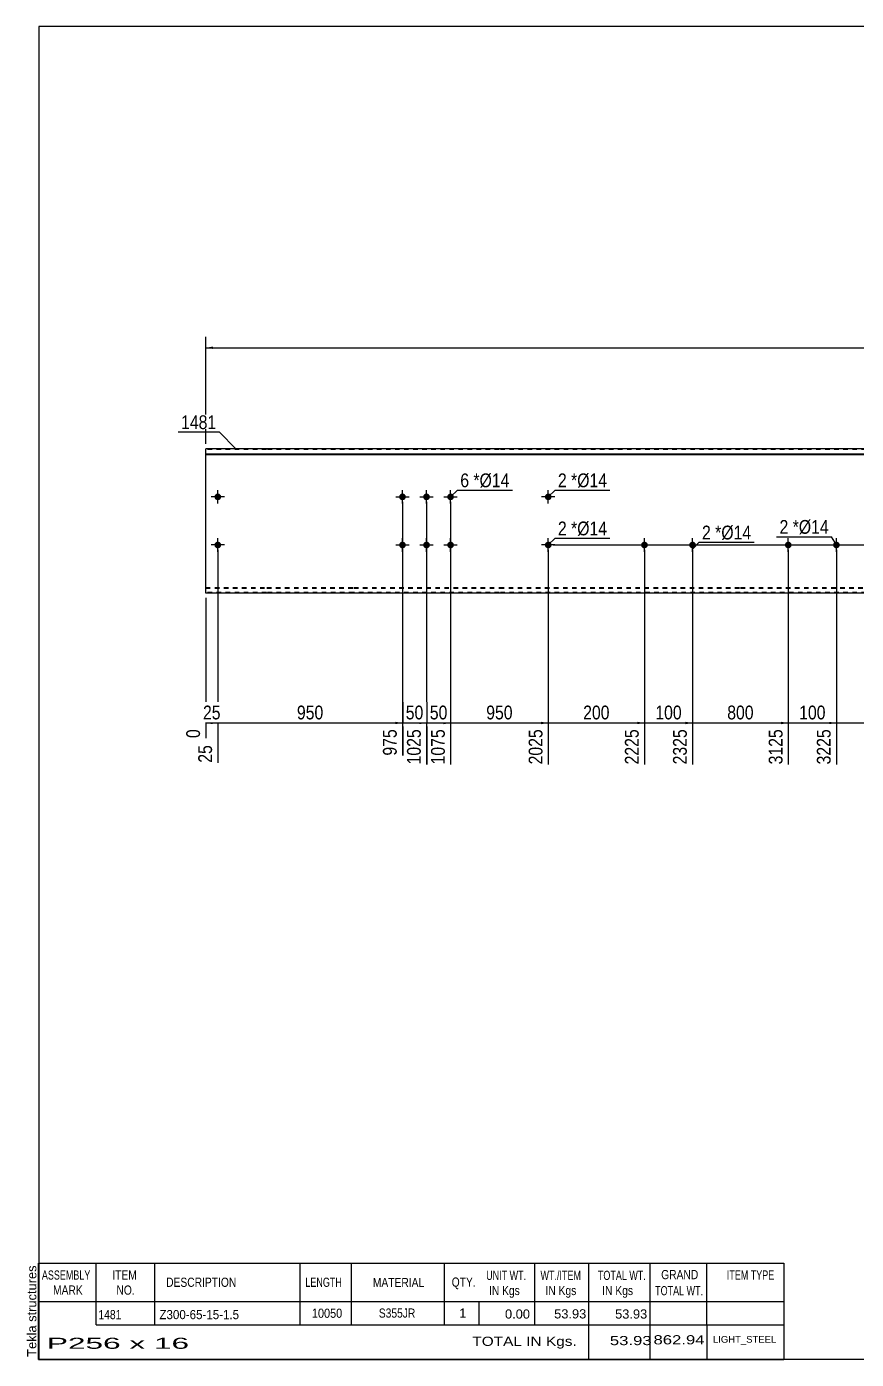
# Model space of a CAD drawing. Header units: millimetres. Extents: x -37 to 365, y -174 to 103.
# Drawn here: x -37.2 to 135.2, y -174.3 to 102.8 of the extents above; entities that cross this region are included whole.
import ezdxf

# ---------------------------------------------------------------- set-up
doc = ezdxf.new("R2010")
doc.units = ezdxf.units.MM
doc.linetypes.add('DXK_LINE_DOT1', pattern=[1.8814, 0.9407, -0.9407])
doc.styles.add('Arial', font='ARIAL.TTF', dxfattribs={"height": 0.2})
doc.styles.add('Arial Narrow', font='ARIALN.TTF', dxfattribs={"height": 0.2})

# ---------------------------------------------------------------- blocks, each defined once
blk = doc.blocks.new('Unknown-628700410-1200')
at = {"color": 5, "linetype": 'Continuous'}
for p, q in [((365.28, 102.75), (-34.72, 102.75)), ((-34.72, 102.75), (-34.72, -174.25)), ((365.28, -174.25), (365.28, 102.75)), ((-34.72, -174.25), (365.28, -174.25))]:
    blk.add_line(p, q, dxfattribs=at)
at = {"color": 174, "linetype": 'Continuous', "style": 'Arial'}
blk.add_text('Tekla structures', height=1.9102, rotation=90, dxfattribs=at).set_placement((-35.22, -173.75))
blk = doc.blocks.new('Bolt-628700410-1266 - 1220')
at = {"linetype": 'Continuous'}
for points in [[(1.8, -5, -1), (3.2, -5, -1)], [(70.49, -5, -1), (71.89, -5, -1)]]:
    blk.add_hatch(color=3, dxfattribs=at).paths.add_polyline_path(points)
at = {"color": 3, "linetype": 'Continuous'}
for p, q in [((3.9, -5), (1.1, -5)), ((2.5, -6.4), (2.5, -3.6)), ((72.59, -5), (69.79, -5)), ((71.19, -6.4), (71.19, -3.6))]:
    blk.add_line(p, q, dxfattribs=at)
blk = doc.blocks.new('Bolt-628700410-1294 - 1220')
at = {"linetype": 'Continuous'}
for points in [[(1.8, 5, -1), (3.2, 5, -1)], [(70.49, 5, -1), (71.89, 5, -1)]]:
    blk.add_hatch(color=3, dxfattribs=at).paths.add_polyline_path(points)
at = {"color": 3, "linetype": 'Continuous'}
for p, q in [((2.5, 3.6), (2.5, 6.4)), ((71.19, 3.6), (71.19, 6.4)), ((3.9, 5), (1.1, 5)), ((72.59, 5), (69.79, 5))]:
    blk.add_line(p, q, dxfattribs=at)
blk = doc.blocks.new('Bolt-628700410-1299 - 1220')
at = {"linetype": 'Continuous'}
for points in [[(40.19, 5, -1), (41.59, 5, -1)], [(45.19, 5, -1), (46.59, 5, -1)], [(50.19, 5, -1), (51.59, 5, -1)], [(40.19, -5, -1), (41.59, -5, -1)], [(45.19, -5, -1), (46.59, -5, -1)], [(50.19, -5, -1), (51.59, -5, -1)]]:
    blk.add_hatch(color=3, dxfattribs=at).paths.add_polyline_path(points)
at = {"color": 3, "linetype": 'Continuous'}
for p, q in [((40.89, 3.6), (40.89, 6.4)), ((45.89, 3.6), (45.89, 6.4)), ((50.89, 3.6), (50.89, 6.4)), ((39.49, 5), (42.29, 5)), ((44.49, 5), (47.29, 5)), ((49.49, 5), (52.29, 5)), ((39.49, -5), (42.29, -5)), ((40.89, -6.4), (40.89, -3.6)), ((44.49, -5), (47.29, -5)), ((45.89, -6.4), (45.89, -3.6)), ((49.49, -5), (52.29, -5)), ((50.89, -6.4), (50.89, -3.6))]:
    blk.add_line(p, q, dxfattribs=at)
blk = doc.blocks.new('Part-628700410-1330 - 1220')
at = {"color": 2, "linetype": 'Continuous'}
for p, q in [((0, -15), (0, 15)), ((12.6, 15), (0, 15)), ((0, 13.94), (12.6, 13.94)), ((30.7, 15), (12.7, 15)), ((12.7, 13.94), (30.7, 13.94)), ((60.99, 15), (30.8, 15)), ((30.8, 13.94), (60.99, 13.94)), ((111.09, 15), (61.09, 15)), ((61.09, 13.94), (111.09, 13.94)), ((140.99, 15), (111.19, 15)), ((111.19, 13.94), (140.99, 13.94)), ((170.89, 15), (141.09, 15)), ((141.09, 13.94), (170.89, 13.94)), ((190.39, 15), (170.99, 15)), ((170.99, 13.94), (190.39, 13.94)), ((220.29, 15), (190.49, 15)), ((190.49, 13.94), (220.29, 13.94)), ((250.19, 15), (220.39, 15)), ((220.39, 13.94), (250.19, 13.94)), ((270.49, 15), (250.29, 15)), ((250.29, 13.94), (270.49, 13.94)), ((300.78, 15), (270.59, 15)), ((270.59, 13.94), (300.78, 13.94)), ((313.48, 15), (300.88, 15)), ((300.88, 13.94), (313.48, 13.94)), ((313.48, 13.94), (313.48, 15)), ((313.48, -15), (313.48, 13.94)), ((0, 13.83), (12.6, 13.83)), ((12.7, 13.83), (30.7, 13.83)), ((30.8, 13.83), (60.99, 13.83)), ((61.09, 13.83), (111.09, 13.83)), ((111.19, 13.83), (140.99, 13.83)), ((141.09, 13.83), (170.89, 13.83)), ((170.99, 13.83), (190.39, 13.83)), ((190.49, 13.83), (220.29, 13.83)), ((220.39, 13.83), (250.19, 13.83)), ((250.29, 13.83), (270.49, 13.83)), ((270.59, 13.83), (300.78, 13.83)), ((300.88, 13.83), (313.48, 13.83)), ((12.6, -15), (0, -15)), ((30.7, -15), (12.7, -15)), ((60.99, -15), (30.8, -15)), ((111.09, -15), (61.09, -15)), ((140.99, -15), (111.19, -15)), ((170.89, -15), (141.09, -15)), ((190.39, -15), (170.99, -15)), ((220.29, -15), (190.49, -15)), ((250.19, -15), (220.39, -15)), ((270.49, -15), (250.29, -15)), ((300.78, -15), (270.59, -15)), ((313.48, -15), (300.88, -15))]:
    blk.add_line(p, q, dxfattribs=at)
at = {"color": 7, "linetype": 'DXK_LINE_DOT1'}
for p, q in [((12.6, 14.85), (0, 14.85)), ((30.7, 14.85), (12.7, 14.85)), ((60.99, 14.85), (30.8, 14.85)), ((111.09, 14.85), (61.09, 14.85)), ((140.99, 14.85), (111.19, 14.85)), ((170.89, 14.85), (141.09, 14.85)), ((190.39, 14.85), (170.99, 14.85)), ((220.29, 14.85), (190.49, 14.85)), ((250.19, 14.85), (220.39, 14.85)), ((270.49, 14.85), (250.29, 14.85)), ((300.78, 14.85), (270.59, 14.85)), ((313.48, 14.85), (300.88, 14.85)), ((0, -13.83), (12.6, -13.83)), ((12.7, -13.83), (30.7, -13.83)), ((30.8, -13.83), (60.99, -13.83)), ((61.09, -13.83), (111.09, -13.83)), ((111.19, -13.83), (140.99, -13.83)), ((141.09, -13.83), (170.89, -13.83)), ((170.99, -13.83), (190.39, -13.83)), ((190.49, -13.83), (220.29, -13.83)), ((220.39, -13.83), (250.19, -13.83)), ((250.29, -13.83), (270.49, -13.83)), ((270.59, -13.83), (300.78, -13.83)), ((300.88, -13.83), (313.48, -13.83)), ((0, -13.94), (12.6, -13.94)), ((12.6, -14.85), (0, -14.85)), ((12.7, -13.94), (30.7, -13.94)), ((30.7, -14.85), (12.7, -14.85)), ((30.8, -13.94), (60.99, -13.94)), ((60.99, -14.85), (30.8, -14.85)), ((61.09, -13.94), (111.09, -13.94)), ((111.09, -14.85), (61.09, -14.85)), ((111.19, -13.94), (140.99, -13.94)), ((140.99, -14.85), (111.19, -14.85)), ((141.09, -13.94), (170.89, -13.94)), ((170.89, -14.85), (141.09, -14.85)), ((170.99, -13.94), (190.39, -13.94)), ((190.39, -14.85), (170.99, -14.85)), ((190.49, -13.94), (220.29, -13.94)), ((220.29, -14.85), (190.49, -14.85)), ((220.39, -13.94), (250.19, -13.94)), ((250.19, -14.85), (220.39, -14.85)), ((250.29, -13.94), (270.49, -13.94)), ((270.49, -14.85), (250.29, -14.85)), ((270.59, -13.94), (300.78, -13.94)), ((300.78, -14.85), (270.59, -14.85)), ((300.88, -13.94), (313.48, -13.94)), ((313.48, -14.85), (300.88, -14.85))]:
    blk.add_line(p, q, dxfattribs=at)
blk = doc.blocks.new('Bolt-628700410-1350 - 1220')
at = {"linetype": 'Continuous'}
for points in [[(121.09, -4.3, -1), (121.09, -5.7, -1)], [(131.09, -4.3, -1), (131.09, -5.7, -1)]]:
    blk.add_hatch(color=3, dxfattribs=at).paths.add_polyline_path(points)
at = {"color": 3, "linetype": 'Continuous'}
for p, q in [((119.69, -5), (122.49, -5)), ((121.09, -6.4), (121.09, -3.6)), ((129.69, -5), (132.49, -5)), ((131.09, -6.4), (131.09, -3.6))]:
    blk.add_line(p, q, dxfattribs=at)
blk = doc.blocks.new('Bolt-628700410-1355 - 1220')
at = {"linetype": 'Continuous'}
for points in [[(91.19, -4.3, -1), (91.19, -5.7, -1)], [(101.19, -4.3, -1), (101.19, -5.7, -1)]]:
    blk.add_hatch(color=3, dxfattribs=at).paths.add_polyline_path(points)
at = {"color": 3, "linetype": 'Continuous'}
for p, q in [((89.79, -5), (92.59, -5)), ((91.19, -6.4), (91.19, -3.6)), ((99.79, -5), (102.59, -5)), ((101.19, -6.4), (101.19, -3.6))]:
    blk.add_line(p, q, dxfattribs=at)
blk = doc.blocks.new('StraightDimension-628700410-2914 - 1220')
at = {"linetype": 'Continuous'}
blk.add_hatch(color=7, dxfattribs=at).paths.add_polyline_path([(149.49, -41.75), (150.99, -42), (149.49, -42.25)])
at = {"color": 7, "linetype": 'Continuous'}
for p, q in [((131.09, -6), (131.09, -50.61)), ((150.99, -6), (150.99, -50.61)), ((131.09, -42), (150.99, -42))]:
    blk.add_line(p, q, dxfattribs=at)
at = {"color": 0}
blk.add_wipeout([(145.3, -41.85), (145.3, -37.65), (136.79, -37.65), (136.79, -41.85)], dxfattribs=at)
at = {"color": 3, "style": 'Arial Narrow'}
blk.add_text('1400', height=2.863, dxfattribs=at).set_placement((137.39, -41.25))
at = {"color": 0, "linetype": 'Continuous'}
blk.add_wipeout([(150.39, -42.7), (146.19, -42.7), (146.19, -51.21), (150.39, -51.21)], dxfattribs=at)
at = {"color": 3, "linetype": 'Continuous', "style": 'Arial Narrow'}
blk.add_text('4625', height=2.863, rotation=90.0002, dxfattribs=at).set_placement((149.79, -50.61))
blk = doc.blocks.new('StraightDimension-628700410-2917 - 1220')
at = {"linetype": 'Continuous'}
blk.add_hatch(color=7, dxfattribs=at).paths.add_polyline_path([(99.69, -41.75), (101.19, -42), (99.69, -42.25)])
at = {"color": 7, "linetype": 'Continuous'}
for p, q in [((91.19, -6), (91.19, -50.61)), ((101.19, -6), (101.19, -50.61)), ((91.19, -42), (101.19, -42))]:
    blk.add_line(p, q, dxfattribs=at)
at = {"color": 0}
blk.add_wipeout([(99.53, -41.85), (99.53, -37.65), (92.85, -37.65), (92.85, -41.85)], dxfattribs=at)
at = {"color": 3, "style": 'Arial Narrow'}
blk.add_text('100', height=2.863, dxfattribs=at).set_placement((93.45, -41.25))
at = {"color": 0, "linetype": 'Continuous'}
blk.add_wipeout([(100.59, -42.7), (96.39, -42.7), (96.39, -51.21), (100.59, -51.21)], dxfattribs=at)
at = {"color": 3, "linetype": 'Continuous', "style": 'Arial Narrow'}
blk.add_text('2325', height=2.863, rotation=90.0002, dxfattribs=at).set_placement((99.99, -50.61))
blk = doc.blocks.new('StraightDimension-628700410-2920 - 1220')
at = {"linetype": 'Continuous'}
blk.add_hatch(color=7, dxfattribs=at).paths.add_polyline_path([(49.39, -41.75), (50.89, -42), (49.39, -42.25)])
at = {"color": 7, "linetype": 'Continuous'}
for p, q in [((45.89, 4), (45.89, -50.61)), ((50.89, 4), (50.89, -50.61)), ((45.89, -42), (50.89, -42))]:
    blk.add_line(p, q, dxfattribs=at)
at = {"color": 0}
blk.add_wipeout([(50.82, -41.85), (50.82, -37.65), (45.97, -37.65), (45.97, -41.85)], dxfattribs=at)
at = {"color": 3, "style": 'Arial Narrow'}
blk.add_text('50', height=2.863, dxfattribs=at).set_placement((46.57, -41.25))
at = {"color": 0, "linetype": 'Continuous'}
blk.add_wipeout([(50.29, -42.7), (46.09, -42.7), (46.09, -51.21), (50.29, -51.21)], dxfattribs=at)
at = {"color": 3, "linetype": 'Continuous', "style": 'Arial Narrow'}
blk.add_text('1075', height=2.863, rotation=90.0002, dxfattribs=at).set_placement((49.69, -50.61))
blk = doc.blocks.new('StraightDimension-628700410-2919 - 1220')
at = {"linetype": 'Continuous'}
blk.add_hatch(color=7, dxfattribs=at).paths.add_polyline_path([(69.69, -41.75), (71.19, -42), (69.69, -42.25)])
at = {"color": 7, "linetype": 'Continuous'}
for p, q in [((50.89, 4), (50.89, -50.61)), ((71.19, -6), (71.19, -50.61)), ((50.89, -42), (71.19, -42))]:
    blk.add_line(p, q, dxfattribs=at)
at = {"color": 0}
blk.add_wipeout([(64.38, -41.85), (64.38, -37.65), (57.7, -37.65), (57.7, -41.85)], dxfattribs=at)
at = {"color": 0, "linetype": 'Continuous'}
blk.add_wipeout([(70.59, -42.7), (66.39, -42.7), (66.39, -51.21), (70.59, -51.21)], dxfattribs=at)
at = {"color": 3, "style": 'Arial Narrow'}
blk.add_text('950', height=2.863, dxfattribs=at).set_placement((58.3, -41.25))
at = {"color": 3, "linetype": 'Continuous', "style": 'Arial Narrow'}
blk.add_text('2025', height=2.863, rotation=90.0002, dxfattribs=at).set_placement((69.99, -50.61))
blk = doc.blocks.new('StraightDimension-628700410-2921 - 1220')
at = {"linetype": 'Continuous'}
blk.add_hatch(color=7, dxfattribs=at).paths.add_polyline_path([(44.39, -41.75), (45.89, -42), (44.39, -42.25)])
at = {"color": 7, "linetype": 'Continuous'}
for p, q in [((40.89, 4), (40.89, -48.78)), ((45.89, 4), (45.89, -50.61)), ((40.89, -42), (45.89, -42))]:
    blk.add_line(p, q, dxfattribs=at)
at = {"color": 0}
blk.add_wipeout([(45.82, -41.85), (45.82, -37.65), (40.97, -37.65), (40.97, -41.85)], dxfattribs=at)
at = {"color": 3, "style": 'Arial Narrow'}
blk.add_text('50', height=2.863, dxfattribs=at).set_placement((41.57, -41.25))
at = {"color": 0, "linetype": 'Continuous'}
blk.add_wipeout([(45.29, -42.7), (41.09, -42.7), (41.09, -51.21), (45.29, -51.21)], dxfattribs=at)
at = {"color": 3, "linetype": 'Continuous', "style": 'Arial Narrow'}
blk.add_text('1025', height=2.863, rotation=90.0002, dxfattribs=at).set_placement((44.69, -50.61))
blk = doc.blocks.new('StraightDimension-628700410-1374 - 1220')
at = {"linetype": 'Continuous'}
for points in [[(1.5, 35.75), (0, 36), (1.5, 36.25)], [(311.98, 36.25), (313.48, 36), (311.98, 35.75)]]:
    blk.add_hatch(color=7, dxfattribs=at).paths.add_polyline_path(points)
at = {"color": 7, "linetype": 'Continuous'}
for p, q in [((0, 16), (0, 38.25)), ((313.48, 16), (313.48, 38.25)), ((0, 36), (313.48, 36))]:
    blk.add_line(p, q, dxfattribs=at)
at = {"color": 0}
blk.add_wipeout([(161.91, 36.15), (161.91, 40.35), (151.57, 40.35), (151.57, 36.15)], dxfattribs=at)
at = {"color": 3, "style": 'Arial Narrow'}
blk.add_text('10050', height=2.863, dxfattribs=at).set_placement((152.17, 36.75))
blk = doc.blocks.new('StraightDimension-628700410-1744 - 1220')
at = {"linetype": 'Continuous'}
for points in [[(323.66, 13.5), (323.91, 15), (324.16, 13.5)], [(324.16, -3.5), (323.91, -5), (323.66, -3.5)]]:
    blk.add_hatch(color=7, dxfattribs=at).paths.add_polyline_path(points)
at = {"color": 7, "linetype": 'Continuous'}
for p, q in [((314.48, 15), (326.31, 15)), ((323.91, -5), (323.91, 15)), ((72.19, -5), (326.31, -5))]:
    blk.add_line(p, q, dxfattribs=at)
at = {"color": 0}
blk.add_wipeout([(323.76, 8.34), (319.56, 8.34), (319.56, 1.66), (323.76, 1.66)], dxfattribs=at)
at = {"color": 3, "style": 'Arial Narrow'}
blk.add_text('200', height=2.863, rotation=90.0002, dxfattribs=at).set_placement((323.16, 2.26))
blk = doc.blocks.new('StraightDimension-628700410-1745 - 1220')
at = {"linetype": 'Continuous'}
for points in [[(323.66, -6.5), (323.91, -5), (324.16, -6.5)], [(324.16, -13.5), (323.91, -15), (323.66, -13.5)]]:
    blk.add_hatch(color=7, dxfattribs=at).paths.add_polyline_path(points)
at = {"color": 7, "linetype": 'Continuous'}
for p, q in [((72.19, -5), (326.31, -5)), ((323.91, -15), (323.91, -5)), ((314.48, -15), (326.31, -15))]:
    blk.add_line(p, q, dxfattribs=at)
at = {"color": 0}
blk.add_wipeout([(323.76, -6.66), (319.56, -6.66), (319.56, -13.34), (323.76, -13.34)], dxfattribs=at)
at = {"color": 3, "style": 'Arial Narrow'}
blk.add_text('100', height=2.863, rotation=90.0002, dxfattribs=at).set_placement((323.16, -12.74))
blk = doc.blocks.new('StraightDimension-628700410-2915 - 1220')
at = {"linetype": 'Continuous'}
blk.add_hatch(color=7, dxfattribs=at).paths.add_polyline_path([(129.59, -41.75), (131.09, -42), (129.59, -42.25)])
at = {"color": 7, "linetype": 'Continuous'}
for p, q in [((121.09, -6), (121.09, -50.61)), ((131.09, -6), (131.09, -50.61)), ((121.09, -42), (131.09, -42))]:
    blk.add_line(p, q, dxfattribs=at)
at = {"color": 0}
blk.add_wipeout([(129.43, -41.85), (129.43, -37.65), (122.75, -37.65), (122.75, -41.85)], dxfattribs=at)
at = {"color": 3, "style": 'Arial Narrow'}
blk.add_text('100', height=2.863, dxfattribs=at).set_placement((123.35, -41.25))
at = {"color": 0, "linetype": 'Continuous'}
blk.add_wipeout([(130.49, -42.7), (126.29, -42.7), (126.29, -51.21), (130.49, -51.21)], dxfattribs=at)
at = {"color": 3, "linetype": 'Continuous', "style": 'Arial Narrow'}
blk.add_text('3225', height=2.863, rotation=90.0002, dxfattribs=at).set_placement((129.89, -50.61))
blk = doc.blocks.new('StraightDimension-628700410-2916 - 1220')
at = {"linetype": 'Continuous'}
blk.add_hatch(color=7, dxfattribs=at).paths.add_polyline_path([(119.59, -41.75), (121.09, -42), (119.59, -42.25)])
at = {"color": 7, "linetype": 'Continuous'}
for p, q in [((101.19, -6), (101.19, -50.61)), ((121.09, -6), (121.09, -50.61)), ((101.19, -42), (121.09, -42))]:
    blk.add_line(p, q, dxfattribs=at)
at = {"color": 0}
blk.add_wipeout([(114.48, -41.85), (114.48, -37.65), (107.8, -37.65), (107.8, -41.85)], dxfattribs=at)
at = {"color": 0, "linetype": 'Continuous'}
blk.add_wipeout([(120.49, -42.7), (116.29, -42.7), (116.29, -51.21), (120.49, -51.21)], dxfattribs=at)
at = {"color": 3, "style": 'Arial Narrow'}
blk.add_text('800', height=2.863, dxfattribs=at).set_placement((108.4, -41.25))
at = {"color": 3, "linetype": 'Continuous', "style": 'Arial Narrow'}
blk.add_text('3125', height=2.863, rotation=90.0002, dxfattribs=at).set_placement((119.89, -50.61))
blk = doc.blocks.new('StraightDimension-628700410-2918 - 1220')
at = {"linetype": 'Continuous'}
blk.add_hatch(color=7, dxfattribs=at).paths.add_polyline_path([(89.69, -41.75), (91.19, -42), (89.69, -42.25)])
at = {"color": 7, "linetype": 'Continuous'}
for p, q in [((71.19, -6), (71.19, -50.61)), ((91.19, -6), (91.19, -50.61)), ((71.19, -42), (91.19, -42))]:
    blk.add_line(p, q, dxfattribs=at)
at = {"color": 0}
blk.add_wipeout([(84.53, -41.85), (84.53, -37.65), (77.85, -37.65), (77.85, -41.85)], dxfattribs=at)
at = {"color": 0, "linetype": 'Continuous'}
blk.add_wipeout([(90.59, -42.7), (86.39, -42.7), (86.39, -51.21), (90.59, -51.21)], dxfattribs=at)
at = {"color": 3, "style": 'Arial Narrow'}
blk.add_text('200', height=2.863, dxfattribs=at).set_placement((78.45, -41.25))
at = {"color": 3, "linetype": 'Continuous', "style": 'Arial Narrow'}
blk.add_text('2225', height=2.863, rotation=90.0002, dxfattribs=at).set_placement((89.99, -50.61))
blk = doc.blocks.new('StraightDimension-628700410-2922 - 1220')
at = {"linetype": 'Continuous'}
blk.add_hatch(color=7, dxfattribs=at).paths.add_polyline_path([(39.39, -41.75), (40.89, -42), (39.39, -42.25)])
at = {"color": 7, "linetype": 'Continuous'}
for p, q in [((40.89, 4), (40.89, -48.78)), ((2.5, -6), (2.5, -50.26)), ((2.5, -42), (40.89, -42))]:
    blk.add_line(p, q, dxfattribs=at)
at = {"color": 0}
blk.add_wipeout([(25.04, -41.85), (25.04, -37.65), (18.35, -37.65), (18.35, -41.85)], dxfattribs=at)
at = {"color": 0, "linetype": 'Continuous'}
blk.add_wipeout([(40.29, -42.7), (36.09, -42.7), (36.09, -49.38), (40.29, -49.38)], dxfattribs=at)
at = {"color": 3, "style": 'Arial Narrow'}
blk.add_text('950', height=2.863, dxfattribs=at).set_placement((18.95, -41.25))
at = {"color": 3, "linetype": 'Continuous', "style": 'Arial Narrow'}
blk.add_text('975', height=2.863, rotation=90.0002, dxfattribs=at).set_placement((39.69, -48.78))
blk = doc.blocks.new('StraightDimension-628700410-2923 - 1220')
at = {"linetype": 'Continuous'}
blk.add_hatch(color=7, dxfattribs=at).paths.add_polyline_path([(1, -41.75), (2.5, -42), (1, -42.25)])
at = {"color": 7, "linetype": 'Continuous'}
for p, q in [((2.5, -6), (2.5, -50.26)), ((0, -16), (0, -45.13)), ((0, -42), (2.5, -42))]:
    blk.add_line(p, q, dxfattribs=at)
at = {"color": 0}
blk.add_wipeout([(3.68, -41.85), (3.68, -37.65), (-1.18, -37.65), (-1.18, -41.85)], dxfattribs=at)
at = {"color": 0, "linetype": 'Continuous'}
blk.add_wipeout([(1.9, -46), (-2.3, -46), (-2.3, -50.86), (1.9, -50.86)], dxfattribs=at)
at = {"color": 3, "style": 'Arial Narrow'}
blk.add_text('25', height=2.863, dxfattribs=at).set_placement((-0.58, -41.25))
at = {"color": 0, "linetype": 'Continuous'}
blk.add_wipeout([(-0.6, -42.7), (-4.8, -42.7), (-4.8, -45.73), (-0.6, -45.73)], dxfattribs=at)
at = {"color": 3, "linetype": 'Continuous', "style": 'Arial Narrow'}
for s, height, p in [('0', 2.86, (-1.2, -45.13)), ('25', 2.863, (1.3, -50.26))]:
    blk.add_text(s, height=height, rotation=90.0002, dxfattribs=at).set_placement(p)
blk = doc.blocks.new('CBS_BOM-628700410-5069')
at = {"color": 7, "linetype": 'Continuous'}
for p, q in [((-34.75, -162.28), (-34.75, -154.28)), ((-34.75, -154.28), (120.17, -154.28)), ((-22.75, -162.28), (-22.75, -154.28)), ((-10.56, -162.28), (-10.56, -154.28)), ((19.6, -162.28), (19.6, -154.28)), ((30.28, -162.28), (30.28, -154.28)), ((49.6, -162.28), (49.6, -154.28)), ((68.4, -162.28), (68.4, -154.28)), ((79.61, -162.28), (79.61, -154.28)), ((92.4, -162.28), (92.4, -154.28)), ((104.15, -162.28), (104.15, -154.28)), ((120.17, -154.29), (120.16, -162.27)), ((-34.75, -162.28), (120.17, -162.28)), ((-34.75, -167.08), (-34.75, -162.28)), ((-22.75, -167.08), (-22.75, -162.28)), ((-10.56, -167.08), (-10.56, -162.28)), ((19.6, -167.08), (19.6, -162.28)), ((30.28, -167.08), (30.28, -162.28)), ((49.6, -167.08), (49.6, -162.28)), ((56.86, -167.08), (56.86, -162.28)), ((68.4, -167.08), (68.4, -162.28)), ((79.61, -167.08), (79.61, -162.28)), ((92.4, -167.08), (92.4, -162.28)), ((104.16, -167.08), (104.16, -162.28)), ((120.17, -162.28), (120.17, -167.08)), ((-34.75, -174.28), (-34.75, -167.1)), ((-22.75, -167.08), (120.17, -167.08)), ((79.61, -174.28), (79.61, -167.1)), ((92.4, -174.28), (92.4, -167.1)), ((104.2, -174.28), (104.2, -167.1)), ((120.17, -167.08), (120.17, -174.28)), ((-34.75, -174.28), (120.17, -174.28))]:
    blk.add_line(p, q, dxfattribs=at)
at = {"color": 3, "linetype": 'Continuous', "style": 'Arial'}
for s, height, width, p in [('ASSEMBLY', 1.91, 0.7, (-34.07, -157.71)), ('ITEM', 1.91, 0.8, (-19.43, -157.71)), ('DESCRIPTION', 1.9102, 0.8, (-8.24, -159.21)), ('LENGTH', 1.91, 0.7, (20.71, -159.21)), ('MATERIAL', 1.91, 0.8, (34.73, -159.26)), ('QTY.', 1.91, 0.8, (51.12, -159.18)), ('UNIT WT.', 1.91, 0.7, (58.29, -157.78)), ('WT./ITEM', 1.91, 0.7, (69.58, -157.78)), ('TOTAL WT.', 1.91, 0.7, (81.51, -157.78)), ('GRAND', 1.91, 0.8, (94.67, -157.62)), ('ITEM TYPE', 1.91, 0.7, (108.31, -157.7)), ('MARK', 1.91, 0.8, (-31.75, -160.84)), ('NO.', 1.91, 0.8, (-18.57, -160.84)), ('IN Kgs', 1.91, 0.8, (58.87, -160.92)), ('IN Kgs', 1.91, 0.8, (70.62, -160.92)), ('IN Kgs', 1.91, 0.8, (82.41, -160.92)), ('TOTAL WT.', 1.91, 0.7, (93.41, -160.96))]:
    blk.add_text(s, height=height, dxfattribs=dict(at, width=width)).set_placement(p)
at = {"color": 7, "linetype": 'Continuous', "style": 'Arial'}
for s, height, width, p in [('1481', 1.91, 0.8, (-22.3, -165.93)), ('Z300-65-15-1.5', 1.9102, 0.9, (-9.63, -165.93)), ('10050', 1.91, 0.85, (22.06, -165.65)), ('S355JR', 1.91, 0.8, (35.97, -165.62))]:
    blk.add_text(s, height=height, dxfattribs=dict(at, width=width)).set_placement(p)
for s, p in [('1', (52.69, -165.62)), ('0.00', (62.2, -165.81)), ('53.93', (72.42, -165.78)), ('53.93', (85.09, -165.81))]:
    blk.add_text(s, height=1.91, dxfattribs=at).set_placement(p)
at = {"color": 6, "linetype": 'Continuous', "style": 'Arial'}
for s, height, width, p in [('P256 x 16', 2.292, 2.05, (-33.03, -172.09)), ('TOTAL IN Kgs.', 1.9102, 1.2, (55.41, -171.48)), ('53.93', 1.91, 1.3, (84, -171.33)), ('862.94', 1.91, 1.3, (93.07, -171.17))]:
    blk.add_text(s, height=height, dxfattribs=dict(at, width=width)).set_placement(p)
blk.add_text('LIGHT_STEEL', height=1.4135, dxfattribs=at).set_placement((105.42, -170.83))
blk = doc.blocks.new('Mark-628700410-1262 - 1220')
at = {"color": 0}
blk.add_wipeout([(75.03, -2.99), (75.03, 0.01), (73.2, 0.01), (73.2, -2.99)], dxfattribs=at)
blk.add_wipeout([(75.03, -2.99), (75.03, 0.01), (73.2, 0.01), (73.2, -2.99)], dxfattribs=at)
at = {"color": 7, "linetype": 'Continuous'}
blk.add_line((71.19, -5), (72.6, -3.59), dxfattribs=at)
at = {"color": 0}
blk.add_wipeout([(77.21, -2.99), (77.21, 0.01), (75.93, 0.01), (75.93, -2.99)], dxfattribs=at)
blk.add_wipeout([(77.21, -2.99), (77.21, 0.01), (75.93, 0.01), (75.93, -2.99)], dxfattribs=at)
at = {"color": 3, "style": 'Arial Narrow'}
blk.add_text('2', height=2.86, dxfattribs=at).set_placement((73.2, -2.99))
at = {"color": 0}
blk.add_wipeout([(83.42, -2.99), (83.42, 0.01), (77.21, 0.01), (77.21, -2.99)], dxfattribs=at)
blk.add_wipeout([(83.42, -2.99), (83.42, 0.01), (77.21, 0.01), (77.21, -2.99)], dxfattribs=at)
at = {"color": 7, "linetype": 'Continuous'}
blk.add_line((72.6, -3.59), (84.02, -3.59), dxfattribs=at)
at = {"color": 3, "style": 'Arial Narrow'}
for s, height, p in [('*', 2.86, (75.93, -2.99)), ('Ø14', 2.863, (77.21, -2.99))]:
    blk.add_text(s, height=height, dxfattribs=at).set_placement(p)
blk = doc.blocks.new('Mark-628700410-1290 - 1220')
at = {"color": 0}
blk.add_wipeout([(75.03, 7.01), (75.03, 10.01), (73.2, 10.01), (73.2, 7.01)], dxfattribs=at)
blk.add_wipeout([(75.03, 7.01), (75.03, 10.01), (73.2, 10.01), (73.2, 7.01)], dxfattribs=at)
at = {"color": 7, "linetype": 'Continuous'}
blk.add_line((71.19, 5), (72.6, 6.41), dxfattribs=at)
at = {"color": 0}
blk.add_wipeout([(77.21, 7.01), (77.21, 10.01), (75.93, 10.01), (75.93, 7.01)], dxfattribs=at)
blk.add_wipeout([(77.21, 7.01), (77.21, 10.01), (75.93, 10.01), (75.93, 7.01)], dxfattribs=at)
at = {"color": 3, "style": 'Arial Narrow'}
blk.add_text('2', height=2.86, dxfattribs=at).set_placement((73.2, 7.01))
at = {"color": 0}
blk.add_wipeout([(83.42, 7.01), (83.42, 10.01), (77.21, 10.01), (77.21, 7.01)], dxfattribs=at)
blk.add_wipeout([(83.42, 7.01), (83.42, 10.01), (77.21, 10.01), (77.21, 7.01)], dxfattribs=at)
at = {"color": 7, "linetype": 'Continuous'}
blk.add_line((72.6, 6.41), (84.02, 6.41), dxfattribs=at)
at = {"color": 3, "style": 'Arial Narrow'}
for s, height, p in [('*', 2.86, (75.93, 7.01)), ('Ø14', 2.863, (77.21, 7.01))]:
    blk.add_text(s, height=height, dxfattribs=at).set_placement(p)
blk = doc.blocks.new('Mark-628700410-1295 - 1220')
at = {"color": 0}
blk.add_wipeout([(54.74, 7.01), (54.74, 10.01), (52.91, 10.01), (52.91, 7.01)], dxfattribs=at)
blk.add_wipeout([(54.74, 7.01), (54.74, 10.01), (52.91, 10.01), (52.91, 7.01)], dxfattribs=at)
at = {"color": 7, "linetype": 'Continuous'}
blk.add_line((50.89, 5), (52.31, 6.41), dxfattribs=at)
at = {"color": 0}
blk.add_wipeout([(56.91, 7.01), (56.91, 10.01), (55.64, 10.01), (55.64, 7.01)], dxfattribs=at)
blk.add_wipeout([(56.91, 7.01), (56.91, 10.01), (55.64, 10.01), (55.64, 7.01)], dxfattribs=at)
at = {"color": 3, "style": 'Arial Narrow'}
blk.add_text('6', height=2.86, dxfattribs=at).set_placement((52.91, 7.01))
at = {"color": 0}
blk.add_wipeout([(63.13, 7.01), (63.13, 10.01), (56.91, 10.01), (56.91, 7.01)], dxfattribs=at)
blk.add_wipeout([(63.13, 7.01), (63.13, 10.01), (56.91, 10.01), (56.91, 7.01)], dxfattribs=at)
at = {"color": 7, "linetype": 'Continuous'}
blk.add_line((52.31, 6.41), (63.73, 6.41), dxfattribs=at)
at = {"color": 3, "style": 'Arial Narrow'}
for s, height, p in [('*', 2.86, (55.64, 7.01)), ('Ø14', 2.863, (56.91, 7.01))]:
    blk.add_text(s, height=height, dxfattribs=at).set_placement(p)
blk = doc.blocks.new('Mark-628700410-1326 - 1220')
at = {"color": 0}
blk.add_wipeout([(2.19, 19.09), (2.19, 22.09), (-5.13, 22.09), (-5.13, 19.09)], dxfattribs=at)
blk.add_wipeout([(2.19, 19.09), (2.19, 22.09), (-5.13, 22.09), (-5.13, 19.09)], dxfattribs=at)
at = {"color": 7, "linetype": 'Continuous'}
for p in [(-5.73, 18.49), (6.32, 14.95)]:
    blk.add_line(p, (2.79, 18.49), dxfattribs=at)
at = {"color": 3, "style": 'Arial Narrow'}
blk.add_text('1481', height=2.863, dxfattribs=at).set_placement((-5.13, 19.09))
blk = doc.blocks.new('Mark-628700410-1346 - 1220')
at = {"color": 0}
blk.add_wipeout([(121.1, -2.67), (121.1, 0.33), (119.27, 0.33), (119.27, -2.67)], dxfattribs=at)
blk.add_wipeout([(121.1, -2.67), (121.1, 0.33), (119.27, 0.33), (119.27, -2.67)], dxfattribs=at)
blk.add_wipeout([(123.28, -2.67), (123.28, 0.33), (122, 0.33), (122, -2.67)], dxfattribs=at)
blk.add_wipeout([(123.28, -2.67), (123.28, 0.33), (122, 0.33), (122, -2.67)], dxfattribs=at)
at = {"color": 3, "style": 'Arial Narrow'}
blk.add_text('2', height=2.86, dxfattribs=at).set_placement((119.27, -2.67))
at = {"color": 0}
blk.add_wipeout([(129.49, -2.67), (129.49, 0.33), (123.28, 0.33), (123.28, -2.67)], dxfattribs=at)
blk.add_wipeout([(129.49, -2.67), (129.49, 0.33), (123.28, 0.33), (123.28, -2.67)], dxfattribs=at)
at = {"color": 7, "linetype": 'Continuous'}
for p in [(118.67, -3.27), (131.09, -5)]:
    blk.add_line(p, (130.09, -3.27), dxfattribs=at)
at = {"color": 3, "style": 'Arial Narrow'}
for s, height, p in [('*', 2.86, (122, -2.67)), ('Ø14', 2.863, (123.28, -2.67))]:
    blk.add_text(s, height=height, dxfattribs=at).set_placement(p)
blk = doc.blocks.new('Mark-628700410-1351 - 1220')
at = {"color": 0}
blk.add_wipeout([(104.99, -3.84), (104.99, -0.84), (103.16, -0.84), (103.16, -3.84)], dxfattribs=at)
blk.add_wipeout([(104.99, -3.84), (104.99, -0.84), (103.16, -0.84), (103.16, -3.84)], dxfattribs=at)
at = {"color": 7, "linetype": 'Continuous'}
blk.add_line((101.15, -5.85), (102.56, -4.44), dxfattribs=at)
at = {"color": 0}
blk.add_wipeout([(107.17, -3.84), (107.17, -0.84), (105.89, -0.84), (105.89, -3.84)], dxfattribs=at)
blk.add_wipeout([(107.17, -3.84), (107.17, -0.84), (105.89, -0.84), (105.89, -3.84)], dxfattribs=at)
at = {"color": 3, "style": 'Arial Narrow'}
blk.add_text('2', height=2.86, dxfattribs=at).set_placement((103.16, -3.84))
at = {"color": 0}
blk.add_wipeout([(113.38, -3.84), (113.38, -0.84), (107.17, -0.84), (107.17, -3.84)], dxfattribs=at)
blk.add_wipeout([(113.38, -3.84), (113.38, -0.84), (107.17, -0.84), (107.17, -3.84)], dxfattribs=at)
at = {"color": 7, "linetype": 'Continuous'}
blk.add_line((102.56, -4.44), (113.98, -4.44), dxfattribs=at)
at = {"color": 3, "style": 'Arial Narrow'}
for s, height, p in [('*', 2.86, (105.89, -3.84)), ('Ø14', 2.863, (107.17, -3.84))]:
    blk.add_text(s, height=height, dxfattribs=at).set_placement(p)

msp = doc.modelspace()

# ---------------------------------------------------------------- block references
for name in ['Unknown-628700410-1200', 'Part-628700410-1330 - 1220', 'Bolt-628700410-1294 - 1220', 'Bolt-628700410-1299 - 1220', 'Bolt-628700410-1266 - 1220', 'Bolt-628700410-1355 - 1220', 'Bolt-628700410-1350 - 1220', 'CBS_BOM-628700410-5069']:
    msp.add_blockref(name, (0, 0))

# ---------------------------------------------------------------- next in the draw order: block references
for name in ['StraightDimension-628700410-1374 - 1220', 'StraightDimension-628700410-2920 - 1220', 'StraightDimension-628700410-2917 - 1220', 'StraightDimension-628700410-2914 - 1220']:
    msp.add_blockref(name, (0, 0))

# ---------------------------------------------------------------- next in the draw order: block references
for name in ['Mark-628700410-1326 - 1220', 'StraightDimension-628700410-2921 - 1220', 'StraightDimension-628700410-2919 - 1220']:
    msp.add_blockref(name, (0, 0))

# ---------------------------------------------------------------- next in the draw order: block references
for name in ['StraightDimension-628700410-1744 - 1220', 'Mark-628700410-1295 - 1220', 'StraightDimension-628700410-2922 - 1220']:
    msp.add_blockref(name, (0, 0))

# ---------------------------------------------------------------- next in the draw order: block references
for name in ['Mark-628700410-1290 - 1220', 'StraightDimension-628700410-1745 - 1220', 'StraightDimension-628700410-2923 - 1220']:
    msp.add_blockref(name, (0, 0))

# ---------------------------------------------------------------- next in the draw order: block references
for name in ['StraightDimension-628700410-2918 - 1220', 'StraightDimension-628700410-2915 - 1220']:
    msp.add_blockref(name, (0, 0))

# ---------------------------------------------------------------- next in the draw order: block references
for name in ['Mark-628700410-1262 - 1220', 'StraightDimension-628700410-2916 - 1220']:
    msp.add_blockref(name, (0, 0))

# ---------------------------------------------------------------- next in the draw order: block references
for name in ['Mark-628700410-1346 - 1220', 'Mark-628700410-1351 - 1220']:
    msp.add_blockref(name, (0, 0))

doc.saveas('drawing.dxf')
